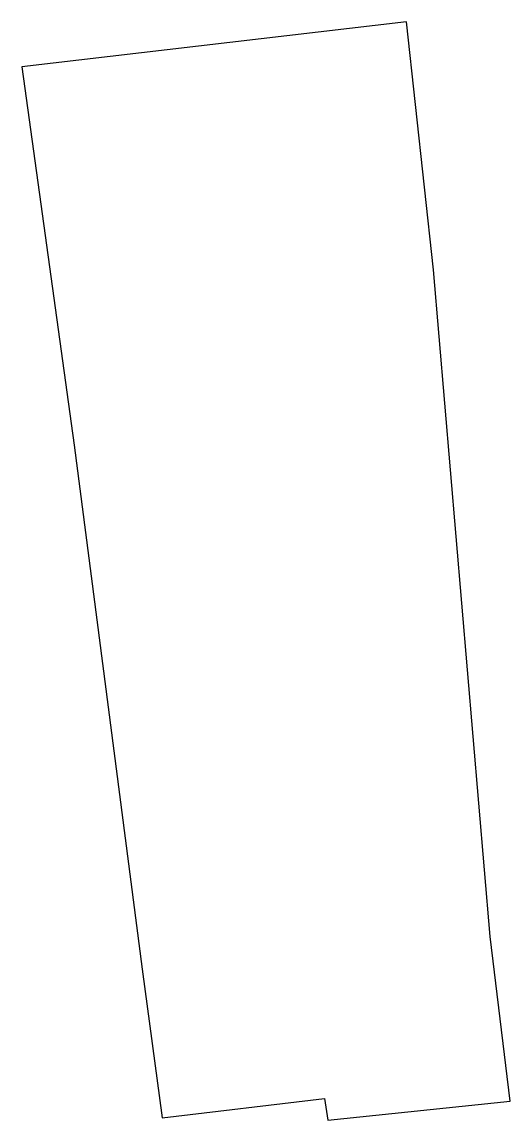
# Model space of a CAD drawing. Header units: millimetres. Extents: x 613229.7 to 613241.6, y 1318724.7 to 1318751.5.
import ezdxf

# ---------------------------------------------------------------- set-up
doc = ezdxf.new("R2010")
doc.units = ezdxf.units.MM

msp = doc.modelspace()

# ---------------------------------------------------------------- linework, layer by layer
msp.add_lwpolyline([(613239.106, 1318751.511), (613229.704, 1318750.418), (613230.978, 1318741.177), (613232.647, 1318728.373), (613233.132, 1318724.739), (613237.1, 1318725.211), (613237.183, 1318724.688), (613241.637, 1318725.146), (613241.148, 1318729.173), (613239.766, 1318745.46), (613239.106, 1318751.511)])

doc.saveas('drawing.dxf')
